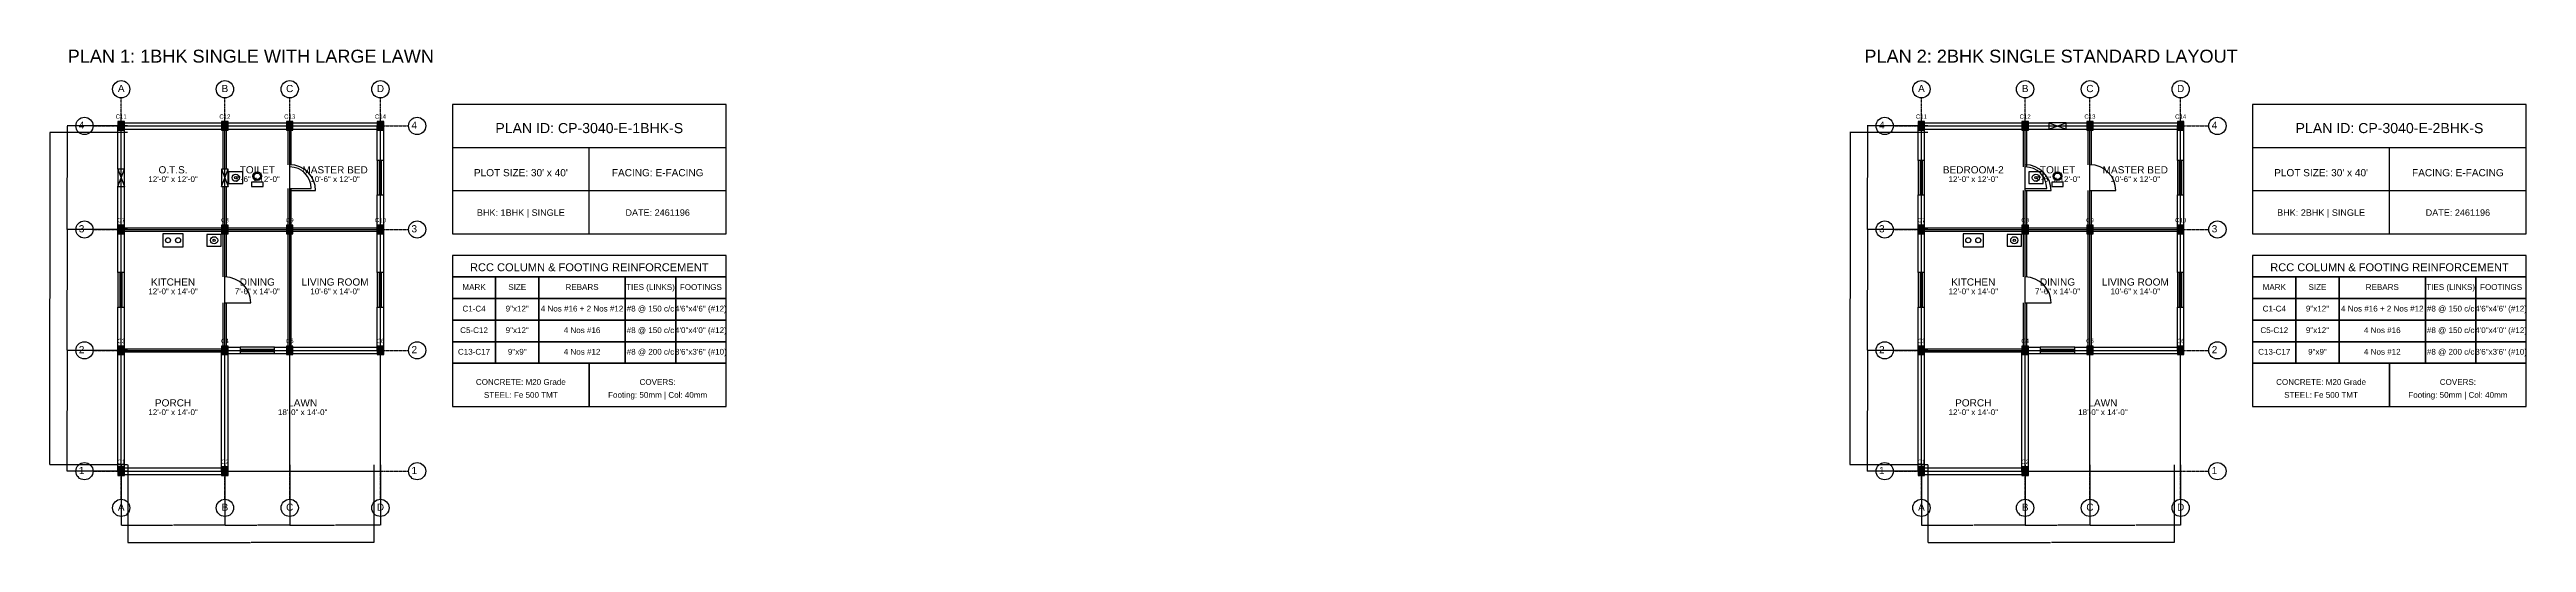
# Model space of a CAD drawing. Header units: inches. Extents: x -134 to 23580, y -99 to 23207.
# Drawn here: x -100 to 3340, y -99 to 586 of the extents above; entities that cross this region are included whole.
import ezdxf
from ezdxf.enums import TextEntityAlignment as Align

# ---------------------------------------------------------------- set-up
doc = ezdxf.new("R2010")
doc.units = ezdxf.units.IN
doc.header["$MEASUREMENT"] = 0
doc.linetypes.add('CENTER', pattern=[2, 1.25, -0.25, 0.25, -0.25])
for name, color, linetype in [('A-COL-HATCH', 251, 'Continuous'), ('A-COLUMN', 1, 'Continuous'), ('A-DIM', 5, 'Continuous'), ('A-DOOR', 30, 'Continuous'), ('A-FIXTURE', 8, 'Continuous'), ('A-TEXT', 2, 'Continuous'), ('A-WALL-EXT', 7, 'Continuous'), ('A-WALL-INT', 9, 'Continuous'), ('A-WINDOW', 4, 'Continuous'), ('S-BEAM-FRAMING', 2, 'Continuous'), ('S-BUBBLE', 4, 'Continuous'), ('S-GRID-CENTER', 8, 'CENTER'), ('S-TABLE', 7, 'Continuous'), ('S-TEXT', 3, 'Continuous')]:
    doc.layers.add(name, color=color, linetype=linetype)
doc.styles.get("Standard").update_dxf_attribs({"font": 'arial.ttf'})
doc.dimstyles.get("Standard").update_dxf_attribs({"dimtxt": 0.18, "dimasz": 0.18, "dimexe": 0.18, "dimexo": 0.0625, "dimgap": 0.09, "dimtad": 0, "dimtih": 1, "dimtoh": 1, "dimdec": 4, "dimzin": 0, "dimdsep": 46, "dimtxsty": 'Standard', "dimcen": 0.09, "dimadec": 0, "dimazin": 0, "dimtfac": 1, "dimtdec": 4, "dimtofl": 0, "dimtmove": 0, "dimatfit": 3, "dimfxl": 1, "dimtolj": 1, "dimtzin": 0, "dimarcsym": 0})

# ---------------------------------------------------------------- blocks, each defined once
blk = doc.blocks.new('*D51')
at = {"layer": 'A-DIM', "color": 0, "lineweight": -2, "transparency": 16777216}
for p, q in [((0, 8.9), (0, -75.2)), ((144, 8.9), (144, -75.2)), ((0.2, -75), (71.4, -75)), ((143.8, -75), (72.6, -75))]:
    blk.add_line(p, q, dxfattribs=at)
at = {"layer": 'A-DIM', "color": 0, "transparency": 16777216}
for points in [[(0.2, -75), (0.2, -75), (0, -75)], [(143.8, -75), (143.8, -75), (144, -75)]]:
    blk.add_solid(points, dxfattribs=at)
at = {"layer": 'Defpoints', "color": 0, "transparency": 16777216}
for p in [(0, 9), (144, 9), (144, -75)]:
    blk.add_point(p, dxfattribs=at)
at = {"layer": 'A-DIM', "color": 0, "transparency": 16777216, "insert": (72, -75), "char_height": 0.18, "attachment_point": 5}
blk.add_mtext('\\A1;144.0000', dxfattribs=at)
blk = doc.blocks.new('*D52')
at = {"layer": 'A-DIM', "color": 0, "lineweight": -2, "transparency": 16777216}
for p, q in [((144, 8.9), (144, -75.2)), ((234, 8.9), (234, -75.2)), ((144.2, -75), (188.5, -75)), ((233.8, -75), (189.5, -75))]:
    blk.add_line(p, q, dxfattribs=at)
at = {"layer": 'A-DIM', "color": 0, "transparency": 16777216}
for points in [[(144.2, -75), (144.2, -75), (144, -75)], [(233.8, -75), (233.8, -75), (234, -75)]]:
    blk.add_solid(points, dxfattribs=at)
at = {"layer": 'Defpoints', "color": 0, "transparency": 16777216}
for p in [(144, 9), (234, 9), (234, -75)]:
    blk.add_point(p, dxfattribs=at)
at = {"layer": 'A-DIM', "color": 0, "transparency": 16777216, "insert": (189, -75), "char_height": 0.18, "attachment_point": 5}
blk.add_mtext('\\A1;90.0000', dxfattribs=at)
blk = doc.blocks.new('*D53')
at = {"layer": 'A-DIM', "color": 0, "lineweight": -2, "transparency": 16777216}
for p, q in [((234, 8.9), (234, -75.2)), ((360, 8.9), (360, -75.2)), ((234.2, -75), (296.4, -75)), ((359.8, -75), (297.6, -75))]:
    blk.add_line(p, q, dxfattribs=at)
at = {"layer": 'A-DIM', "color": 0, "transparency": 16777216}
for points in [[(234.2, -75), (234.2, -75), (234, -75)], [(359.8, -75), (359.8, -75), (360, -75)]]:
    blk.add_solid(points, dxfattribs=at)
at = {"layer": 'Defpoints', "color": 0, "transparency": 16777216}
for p in [(234, 9), (360, 9), (360, -75)]:
    blk.add_point(p, dxfattribs=at)
at = {"layer": 'A-DIM', "color": 0, "transparency": 16777216, "insert": (297, -75), "char_height": 0.18, "attachment_point": 5}
blk.add_mtext('\\A1;126.0000', dxfattribs=at)
blk = doc.blocks.new('*D54')
at = {"layer": 'A-DIM', "color": 0, "lineweight": -2, "transparency": 16777216}
for p, q in [((9, 8.9), (9, -99.2)), ((351, 8.9), (351, -99.2)), ((9.2, -99), (179.4, -99)), ((350.8, -99), (180.6, -99))]:
    blk.add_line(p, q, dxfattribs=at)
at = {"layer": 'A-DIM', "color": 0, "transparency": 16777216}
for points in [[(9.2, -99), (9.2, -99), (9, -99)], [(350.8, -99), (350.8, -99), (351, -99)]]:
    blk.add_solid(points, dxfattribs=at)
at = {"layer": 'Defpoints', "color": 0, "transparency": 16777216}
for p in [(9, 9), (351, 9), (351, -99)]:
    blk.add_point(p, dxfattribs=at)
at = {"layer": 'A-DIM', "color": 0, "transparency": 16777216, "insert": (180, -99), "char_height": 0.18, "attachment_point": 5}
blk.add_mtext('\\A1;342.0000', dxfattribs=at)
blk = doc.blocks.new('*D55')
at = {"layer": 'A-DIM', "color": 0, "lineweight": -2, "transparency": 16777216}
for p, q in [((8.9, 168), (-75.2, 168)), ((-75, 167.8), (-75, 84.2)), ((-75, 0.2), (-75, 83.8)), ((8.9, 0), (-75.2, 0))]:
    blk.add_line(p, q, dxfattribs=at)
at = {"layer": 'A-DIM', "color": 0, "transparency": 16777216}
for points in [[(-75, 167.8), (-75, 167.8), (-75, 168)], [(-75, 0.2), (-75, 0.2), (-75, 0)]]:
    blk.add_solid(points, dxfattribs=at)
at = {"layer": 'Defpoints', "color": 0, "transparency": 16777216}
for p in [(-75, 168), (9, 168), (9, 0)]:
    blk.add_point(p, dxfattribs=at)
at = {"layer": 'A-DIM', "color": 0, "transparency": 16777216, "insert": (-75, 84), "char_height": 0.18, "attachment_point": 5}
blk.add_mtext('\\A1;168.0000', dxfattribs=at)
blk = doc.blocks.new('*D56')
at = {"layer": 'A-DIM', "color": 0, "lineweight": -2, "transparency": 16777216}
for p, q in [((8.9, 336), (-75.2, 336)), ((-75, 335.8), (-75, 252.2)), ((-75, 168.2), (-75, 251.8)), ((8.9, 168), (-75.2, 168))]:
    blk.add_line(p, q, dxfattribs=at)
at = {"layer": 'A-DIM', "color": 0, "transparency": 16777216}
for points in [[(-75, 335.8), (-75, 335.8), (-75, 336)], [(-75, 168.2), (-75, 168.2), (-75, 168)]]:
    blk.add_solid(points, dxfattribs=at)
at = {"layer": 'Defpoints', "color": 0, "transparency": 16777216}
for p in [(-75, 336), (9, 336), (9, 168)]:
    blk.add_point(p, dxfattribs=at)
at = {"layer": 'A-DIM', "color": 0, "transparency": 16777216, "insert": (-75, 252), "char_height": 0.18, "attachment_point": 5}
blk.add_mtext('\\A1;168.0000', dxfattribs=at)
blk = doc.blocks.new('*D57')
at = {"layer": 'A-DIM', "color": 0, "lineweight": -2, "transparency": 16777216}
for p, q in [((8.9, 480), (-75.2, 480)), ((-75, 479.8), (-75, 408.2)), ((-75, 336.2), (-75, 407.8)), ((8.9, 336), (-75.2, 336))]:
    blk.add_line(p, q, dxfattribs=at)
at = {"layer": 'A-DIM', "color": 0, "transparency": 16777216}
for points in [[(-75, 479.8), (-75, 479.8), (-75, 480)], [(-75, 336.2), (-75, 336.2), (-75, 336)]]:
    blk.add_solid(points, dxfattribs=at)
at = {"layer": 'Defpoints', "color": 0, "transparency": 16777216}
for p in [(-75, 480), (9, 480), (9, 336)]:
    blk.add_point(p, dxfattribs=at)
at = {"layer": 'A-DIM', "color": 0, "transparency": 16777216, "insert": (-75, 408), "char_height": 0.18, "attachment_point": 5}
blk.add_mtext('\\A1;144.0000', dxfattribs=at)
blk = doc.blocks.new('*D58')
at = {"layer": 'A-DIM', "color": 0, "lineweight": -2, "transparency": 16777216}
for p, q in [((8.9, 471), (-99.2, 471)), ((-99, 470.8), (-99, 240.2)), ((-99, 9.2), (-99, 239.8)), ((8.9, 9), (-99.2, 9))]:
    blk.add_line(p, q, dxfattribs=at)
at = {"layer": 'A-DIM', "color": 0, "transparency": 16777216}
for points in [[(-99, 470.8), (-99, 470.8), (-99, 471)], [(-99, 9.2), (-99, 9.2), (-99, 9)]]:
    blk.add_solid(points, dxfattribs=at)
at = {"layer": 'Defpoints', "color": 0, "transparency": 16777216}
for p in [(-99, 471), (9, 471), (9, 9)]:
    blk.add_point(p, dxfattribs=at)
at = {"layer": 'A-DIM', "color": 0, "transparency": 16777216, "insert": (-99, 240), "char_height": 0.18, "attachment_point": 5}
blk.add_mtext('\\A1;462.0000', dxfattribs=at)
blk = doc.blocks.new('*D59')
at = {"layer": 'A-DIM', "color": 0, "lineweight": -2, "transparency": 16777216}
for p, q in [((2500, 8.9), (2500, -75.2)), ((2644, 8.9), (2644, -75.2)), ((2500.2, -75), (2571.4, -75)), ((2643.8, -75), (2572.6, -75))]:
    blk.add_line(p, q, dxfattribs=at)
at = {"layer": 'A-DIM', "color": 0, "transparency": 16777216}
for points in [[(2500.2, -75), (2500.2, -75), (2500, -75)], [(2643.8, -75), (2643.8, -75), (2644, -75)]]:
    blk.add_solid(points, dxfattribs=at)
at = {"layer": 'Defpoints', "color": 0, "transparency": 16777216}
for p in [(2500, 9), (2644, 9), (2644, -75)]:
    blk.add_point(p, dxfattribs=at)
at = {"layer": 'A-DIM', "color": 0, "transparency": 16777216, "insert": (2572, -75), "char_height": 0.18, "attachment_point": 5}
blk.add_mtext('\\A1;144.0000', dxfattribs=at)
blk = doc.blocks.new('*D60')
at = {"layer": 'A-DIM', "color": 0, "lineweight": -2, "transparency": 16777216}
for p, q in [((2644, 8.9), (2644, -75.2)), ((2734, 8.9), (2734, -75.2)), ((2644.2, -75), (2688.5, -75)), ((2733.8, -75), (2689.5, -75))]:
    blk.add_line(p, q, dxfattribs=at)
at = {"layer": 'A-DIM', "color": 0, "transparency": 16777216}
for points in [[(2644.2, -75), (2644.2, -75), (2644, -75)], [(2733.8, -75), (2733.8, -75), (2734, -75)]]:
    blk.add_solid(points, dxfattribs=at)
at = {"layer": 'Defpoints', "color": 0, "transparency": 16777216}
for p in [(2644, 9), (2734, 9), (2734, -75)]:
    blk.add_point(p, dxfattribs=at)
at = {"layer": 'A-DIM', "color": 0, "transparency": 16777216, "insert": (2689, -75), "char_height": 0.18, "attachment_point": 5}
blk.add_mtext('\\A1;90.0000', dxfattribs=at)
blk = doc.blocks.new('*D61')
at = {"layer": 'A-DIM', "color": 0, "lineweight": -2, "transparency": 16777216}
for p, q in [((2734, 8.9), (2734, -75.2)), ((2860, 8.9), (2860, -75.2)), ((2734.2, -75), (2796.4, -75)), ((2859.8, -75), (2797.6, -75))]:
    blk.add_line(p, q, dxfattribs=at)
at = {"layer": 'A-DIM', "color": 0, "transparency": 16777216}
for points in [[(2734.2, -75), (2734.2, -75), (2734, -75)], [(2859.8, -75), (2859.8, -75), (2860, -75)]]:
    blk.add_solid(points, dxfattribs=at)
at = {"layer": 'Defpoints', "color": 0, "transparency": 16777216}
for p in [(2734, 9), (2860, 9), (2860, -75)]:
    blk.add_point(p, dxfattribs=at)
at = {"layer": 'A-DIM', "color": 0, "transparency": 16777216, "insert": (2797, -75), "char_height": 0.18, "attachment_point": 5}
blk.add_mtext('\\A1;126.0000', dxfattribs=at)
blk = doc.blocks.new('*D62')
at = {"layer": 'A-DIM', "color": 0, "lineweight": -2, "transparency": 16777216}
for p, q in [((2509, 8.9), (2509, -99.2)), ((2851, 8.9), (2851, -99.2)), ((2509.2, -99), (2679.4, -99)), ((2850.8, -99), (2680.6, -99))]:
    blk.add_line(p, q, dxfattribs=at)
at = {"layer": 'A-DIM', "color": 0, "transparency": 16777216}
for points in [[(2509.2, -99), (2509.2, -99), (2509, -99)], [(2850.8, -99), (2850.8, -99), (2851, -99)]]:
    blk.add_solid(points, dxfattribs=at)
at = {"layer": 'Defpoints', "color": 0, "transparency": 16777216}
for p in [(2509, 9), (2851, 9), (2851, -99)]:
    blk.add_point(p, dxfattribs=at)
at = {"layer": 'A-DIM', "color": 0, "transparency": 16777216, "insert": (2680, -99), "char_height": 0.18, "attachment_point": 5}
blk.add_mtext('\\A1;342.0000', dxfattribs=at)
blk = doc.blocks.new('*D63')
at = {"layer": 'A-DIM', "color": 0, "lineweight": -2, "transparency": 16777216}
for p, q in [((2508.9, 168), (2424.8, 168)), ((2425, 167.8), (2425, 84.2)), ((2425, 0.2), (2425, 83.8)), ((2508.9, 0), (2424.8, 0))]:
    blk.add_line(p, q, dxfattribs=at)
at = {"layer": 'A-DIM', "color": 0, "transparency": 16777216}
for points in [[(2425, 167.8), (2425, 167.8), (2425, 168)], [(2425, 0.2), (2425, 0.2), (2425, 0)]]:
    blk.add_solid(points, dxfattribs=at)
at = {"layer": 'Defpoints', "color": 0, "transparency": 16777216}
for p in [(2425, 168), (2509, 168), (2509, 0)]:
    blk.add_point(p, dxfattribs=at)
at = {"layer": 'A-DIM', "color": 0, "transparency": 16777216, "insert": (2425, 84), "char_height": 0.18, "attachment_point": 5}
blk.add_mtext('\\A1;168.0000', dxfattribs=at)
blk = doc.blocks.new('*D64')
at = {"layer": 'A-DIM', "color": 0, "lineweight": -2, "transparency": 16777216}
for p, q in [((2508.9, 336), (2424.8, 336)), ((2425, 335.8), (2425, 252.2)), ((2425, 168.2), (2425, 251.8)), ((2508.9, 168), (2424.8, 168))]:
    blk.add_line(p, q, dxfattribs=at)
at = {"layer": 'A-DIM', "color": 0, "transparency": 16777216}
for points in [[(2425, 335.8), (2425, 335.8), (2425, 336)], [(2425, 168.2), (2425, 168.2), (2425, 168)]]:
    blk.add_solid(points, dxfattribs=at)
at = {"layer": 'Defpoints', "color": 0, "transparency": 16777216}
for p in [(2425, 336), (2509, 336), (2509, 168)]:
    blk.add_point(p, dxfattribs=at)
at = {"layer": 'A-DIM', "color": 0, "transparency": 16777216, "insert": (2425, 252), "char_height": 0.18, "attachment_point": 5}
blk.add_mtext('\\A1;168.0000', dxfattribs=at)
blk = doc.blocks.new('*D65')
at = {"layer": 'A-DIM', "color": 0, "lineweight": -2, "transparency": 16777216}
for p, q in [((2508.9, 480), (2424.8, 480)), ((2425, 479.8), (2425, 408.2)), ((2425, 336.2), (2425, 407.8)), ((2508.9, 336), (2424.8, 336))]:
    blk.add_line(p, q, dxfattribs=at)
at = {"layer": 'A-DIM', "color": 0, "transparency": 16777216}
for points in [[(2425, 479.8), (2425, 479.8), (2425, 480)], [(2425, 336.2), (2425, 336.2), (2425, 336)]]:
    blk.add_solid(points, dxfattribs=at)
at = {"layer": 'Defpoints', "color": 0, "transparency": 16777216}
for p in [(2425, 480), (2509, 480), (2509, 336)]:
    blk.add_point(p, dxfattribs=at)
at = {"layer": 'A-DIM', "color": 0, "transparency": 16777216, "insert": (2425, 408), "char_height": 0.18, "attachment_point": 5}
blk.add_mtext('\\A1;144.0000', dxfattribs=at)
blk = doc.blocks.new('*D66')
at = {"layer": 'A-DIM', "color": 0, "lineweight": -2, "transparency": 16777216}
for p, q in [((2508.9, 471), (2400.8, 471)), ((2401, 470.8), (2401, 240.2)), ((2401, 9.2), (2401, 239.8)), ((2508.9, 9), (2400.8, 9))]:
    blk.add_line(p, q, dxfattribs=at)
at = {"layer": 'A-DIM', "color": 0, "transparency": 16777216}
for points in [[(2401, 470.8), (2401, 470.8), (2401, 471)], [(2401, 9.2), (2401, 9.2), (2401, 9)]]:
    blk.add_solid(points, dxfattribs=at)
at = {"layer": 'Defpoints', "color": 0, "transparency": 16777216}
for p in [(2401, 471), (2509, 471), (2509, 9)]:
    blk.add_point(p, dxfattribs=at)
at = {"layer": 'A-DIM', "color": 0, "transparency": 16777216, "insert": (2401, 240), "char_height": 0.18, "attachment_point": 5}
blk.add_mtext('\\A1;462.0000', dxfattribs=at)

msp = doc.modelspace()

# ---------------------------------------------------------------- linework, layer by layer
at = {"layer": 'A-COL-HATCH'}
for points in [[(-4.5, 474), (4.5, 474), (-4.5, 486), (4.5, 486)], [(139.5, 474), (148.5, 474), (139.5, 486), (148.5, 486)], [(229.5, 474), (238.5, 474), (229.5, 486), (238.5, 486)], [(355.5, 474), (364.5, 474), (355.5, 486), (364.5, 486)], [(2495.5, 474), (2504.5, 474), (2495.5, 486), (2504.5, 486)], [(2639.5, 474), (2648.5, 474), (2639.5, 486), (2648.5, 486)], [(2729.5, 474), (2738.5, 474), (2729.5, 486), (2738.5, 486)], [(2855.5, 474), (2864.5, 474), (2855.5, 486), (2864.5, 486)], [(-4.5, 330), (4.5, 330), (-4.5, 342), (4.5, 342)], [(139.5, 330), (148.5, 330), (139.5, 342), (148.5, 342)], [(229.5, 330), (238.5, 330), (229.5, 342), (238.5, 342)], [(355.5, 330), (364.5, 330), (355.5, 342), (364.5, 342)], [(2495.5, 330), (2504.5, 330), (2495.5, 342), (2504.5, 342)], [(2639.5, 330), (2648.5, 330), (2639.5, 342), (2648.5, 342)], [(2729.5, 330), (2738.5, 330), (2729.5, 342), (2738.5, 342)], [(2855.5, 330), (2864.5, 330), (2855.5, 342), (2864.5, 342)], [(-4.5, 162), (4.5, 162), (-4.5, 174), (4.5, 174)], [(139.5, 162), (148.5, 162), (139.5, 174), (148.5, 174)], [(229.5, 162), (238.5, 162), (229.5, 174), (238.5, 174)], [(355.5, 162), (364.5, 162), (355.5, 174), (364.5, 174)], [(2495.5, 162), (2504.5, 162), (2495.5, 174), (2504.5, 174)], [(2639.5, 162), (2648.5, 162), (2639.5, 174), (2648.5, 174)], [(2729.5, 162), (2738.5, 162), (2729.5, 174), (2738.5, 174)], [(2855.5, 162), (2864.5, 162), (2855.5, 174), (2864.5, 174)], [(-4.5, -6), (4.5, -6), (-4.5, 6), (4.5, 6)], [(139.5, -6), (148.5, -6), (139.5, 6), (148.5, 6)], [(2495.5, -6), (2504.5, -6), (2495.5, 6), (2504.5, 6)], [(2639.5, -6), (2648.5, -6), (2639.5, 6), (2648.5, 6)]]:
    msp.add_solid(points, dxfattribs=at)
at = {"layer": 'A-COLUMN'}
for points in [[(-4.5, 474), (4.5, 474), (4.5, 486), (-4.5, 486)], [(139.5, 474), (148.5, 474), (148.5, 486), (139.5, 486)], [(229.5, 474), (238.5, 474), (238.5, 486), (229.5, 486)], [(355.5, 474), (364.5, 474), (364.5, 486), (355.5, 486)], [(2495.5, 474), (2504.5, 474), (2504.5, 486), (2495.5, 486)], [(2639.5, 474), (2648.5, 474), (2648.5, 486), (2639.5, 486)], [(2729.5, 474), (2738.5, 474), (2738.5, 486), (2729.5, 486)], [(2855.5, 474), (2864.5, 474), (2864.5, 486), (2855.5, 486)], [(-4.5, 330), (4.5, 330), (4.5, 342), (-4.5, 342)], [(139.5, 330), (148.5, 330), (148.5, 342), (139.5, 342)], [(229.5, 330), (238.5, 330), (238.5, 342), (229.5, 342)], [(355.5, 330), (364.5, 330), (364.5, 342), (355.5, 342)], [(2495.5, 330), (2504.5, 330), (2504.5, 342), (2495.5, 342)], [(2639.5, 330), (2648.5, 330), (2648.5, 342), (2639.5, 342)], [(2729.5, 330), (2738.5, 330), (2738.5, 342), (2729.5, 342)], [(2855.5, 330), (2864.5, 330), (2864.5, 342), (2855.5, 342)], [(-4.5, 162), (4.5, 162), (4.5, 174), (-4.5, 174)], [(139.5, 162), (148.5, 162), (148.5, 174), (139.5, 174)], [(229.5, 162), (238.5, 162), (238.5, 174), (229.5, 174)], [(355.5, 162), (364.5, 162), (364.5, 174), (355.5, 174)], [(2495.5, 162), (2504.5, 162), (2504.5, 174), (2495.5, 174)], [(2639.5, 162), (2648.5, 162), (2648.5, 174), (2639.5, 174)], [(2729.5, 162), (2738.5, 162), (2738.5, 174), (2729.5, 174)], [(2855.5, 162), (2864.5, 162), (2864.5, 174), (2855.5, 174)], [(-4.5, -6), (4.5, -6), (4.5, 6), (-4.5, 6)], [(139.5, -6), (148.5, -6), (148.5, 6), (139.5, 6)], [(2495.5, -6), (2504.5, -6), (2504.5, 6), (2495.5, 6)], [(2639.5, -6), (2648.5, -6), (2648.5, 6), (2639.5, 6)]]:
    msp.add_lwpolyline(points, close=True, dxfattribs=at)
at = {"layer": 'A-DOOR'}
for p, q in [((234, 393), (264, 393)), ((234, 390), (270, 390)), ((2644, 393), (2674, 393)), ((2644, 390), (2680, 390)), ((2734, 390), (2770, 390)), ((144, 234), (180, 234)), ((2644, 234), (2680, 234))]:
    msp.add_line(p, q, dxfattribs=at)
for centre, radius in [((234, 390), 36), ((234, 393), 30), ((2644, 390), 36), ((2644, 393), 30), ((2734, 390), 36), ((144, 234), 36), ((2644, 234), 36)]:
    msp.add_arc(centre, radius, 0, 90, dxfattribs=at)
at = {"layer": 'A-FIXTURE'}
for points in [[(149, 400), (169, 400), (169, 416), (149, 416)], [(2649, 400), (2669, 400), (2669, 416), (2649, 416)], [(181, 396), (197, 396), (197, 402), (181, 402)], [(2681, 396), (2697, 396), (2697, 402), (2681, 402)], [(58, 312), (86, 312), (86, 330), (58, 330)], [(119, 313), (139, 313), (139, 329), (119, 329)], [(2558, 312), (2586, 312), (2586, 330), (2558, 330)], [(2619, 313), (2639, 313), (2639, 329), (2619, 329)]]:
    msp.add_lwpolyline(points, close=True, dxfattribs=at)
for centre, radius in [((159, 408), 5), ((189, 410), 6), ((189, 410), 4.5), ((2659, 408), 5), ((2689, 410), 6), ((2689, 410), 4.5), ((159, 408), 1.5), ((2659, 408), 1.5), ((65, 321), 3.5), ((79, 321), 3.5), ((129, 321), 5), ((129, 321), 1.5), ((2565, 321), 3.5), ((2579, 321), 3.5), ((2629, 321), 5), ((2629, 321), 1.5)]:
    msp.add_circle(centre, radius, dxfattribs=at)
at = {"layer": 'A-WALL-EXT'}
for p, q in [((0, 484.5), (144, 484.5)), ((144, 484.5), (234, 484.5)), ((234, 484.5), (360, 484.5)), ((2500, 484.5), (2644, 484.5)), ((2644, 484.5), (2677, 484.5)), ((2701, 484.5), (2734, 484.5)), ((2734, 484.5), (2860, 484.5)), ((-4.5, 420), (-4.5, 480)), ((0, 475.5), (144, 475.5)), ((4.5, 420), (4.5, 480)), ((144, 475.5), (234, 475.5)), ((234, 475.5), (360, 475.5)), ((355.5, 432), (355.5, 480)), ((364.5, 432), (364.5, 480)), ((460, 450), (840, 450)), ((650, 330), (650, 450)), ((2495.5, 432), (2495.5, 480)), ((2500, 475.5), (2644, 475.5)), ((2504.5, 432), (2504.5, 480)), ((2644, 475.5), (2677, 475.5)), ((2701, 475.5), (2734, 475.5)), ((2734, 475.5), (2860, 475.5)), ((2855.5, 432), (2855.5, 480)), ((2864.5, 432), (2864.5, 480)), ((2960, 450), (3340, 450)), ((3150, 330), (3150, 450)), ((-4.5, 336), (-4.5, 396)), ((4.5, 336), (4.5, 396)), ((355.5, 336), (355.5, 384)), ((364.5, 336), (364.5, 384)), ((460, 390), (840, 390)), ((2495.5, 336), (2495.5, 384)), ((2504.5, 336), (2504.5, 384)), ((2855.5, 336), (2855.5, 384)), ((2864.5, 336), (2864.5, 384)), ((2960, 390), (3340, 390)), ((-4.5, 276), (-4.5, 336)), ((4.5, 276), (4.5, 336)), ((355.5, 276), (355.5, 336)), ((364.5, 276), (364.5, 336)), ((2495.5, 276), (2495.5, 336)), ((2504.5, 276), (2504.5, 336)), ((2855.5, 276), (2855.5, 336)), ((2864.5, 276), (2864.5, 336)), ((-4.5, 168), (-4.5, 228)), ((4.5, 168), (4.5, 228)), ((355.5, 168), (355.5, 228)), ((364.5, 168), (364.5, 228)), ((2495.5, 168), (2495.5, 228)), ((2504.5, 168), (2504.5, 228)), ((2855.5, 168), (2855.5, 228)), ((2864.5, 168), (2864.5, 228)), ((144, 172.5), (165, 172.5)), ((213, 172.5), (234, 172.5)), ((234, 172.5), (360, 172.5)), ((2644, 172.5), (2665, 172.5)), ((2713, 172.5), (2734, 172.5)), ((2734, 172.5), (2860, 172.5)), ((-4.5, 0), (-4.5, 168)), ((4.5, 0), (4.5, 168)), ((139.5, 0), (139.5, 168)), ((144, 163.5), (165, 163.5)), ((148.5, 0), (148.5, 168)), ((213, 163.5), (234, 163.5)), ((234, 163.5), (360, 163.5)), ((2495.5, 0), (2495.5, 168)), ((2504.5, 0), (2504.5, 168)), ((2639.5, 0), (2639.5, 168)), ((2644, 163.5), (2665, 163.5)), ((2648.5, 0), (2648.5, 168)), ((2713, 163.5), (2734, 163.5)), ((2734, 163.5), (2860, 163.5)), ((0, 4.5), (144, 4.5)), ((2500, 4.5), (2644, 4.5)), ((0, -4.5), (144, -4.5)), ((2500, -4.5), (2644, -4.5))]:
    msp.add_line(p, q, dxfattribs=at)
for points in [[(460, 330), (840, 330), (840, 510), (460, 510)], [(2960, 330), (3340, 330), (3340, 510), (2960, 510)]]:
    msp.add_lwpolyline(points, close=True, dxfattribs=at)
at = {"layer": 'A-WALL-INT'}
for p, q in [((141.75, 420), (141.75, 480)), ((146.25, 420), (146.25, 480)), ((231.75, 426), (231.75, 480)), ((236.25, 426), (236.25, 480)), ((2641.75, 423), (2641.75, 480)), ((2646.25, 423), (2646.25, 480)), ((2731.75, 426), (2731.75, 480)), ((2736.25, 426), (2736.25, 480)), ((141.75, 336), (141.75, 396)), ((146.25, 336), (146.25, 396)), ((231.75, 336), (231.75, 393)), ((236.25, 336), (236.25, 393)), ((2641.75, 336), (2641.75, 390)), ((2646.25, 336), (2646.25, 390)), ((2731.75, 336), (2731.75, 390)), ((2736.25, 336), (2736.25, 390)), ((0, 338.25), (144, 338.25)), ((0, 333.75), (144, 333.75)), ((141.75, 270), (141.75, 336)), ((144, 338.25), (234, 338.25)), ((144, 333.75), (234, 333.75)), ((146.25, 270), (146.25, 336)), ((231.75, 168), (231.75, 336)), ((234, 338.25), (360, 338.25)), ((234, 333.75), (360, 333.75)), ((236.25, 168), (236.25, 336)), ((2500, 338.25), (2644, 338.25)), ((2500, 333.75), (2644, 333.75)), ((2641.75, 270), (2641.75, 336)), ((2644, 338.25), (2734, 338.25)), ((2644, 333.75), (2734, 333.75)), ((2646.25, 270), (2646.25, 336)), ((2731.75, 168), (2731.75, 336)), ((2734, 338.25), (2860, 338.25)), ((2734, 333.75), (2860, 333.75)), ((2736.25, 168), (2736.25, 336)), ((141.75, 168), (141.75, 234)), ((146.25, 168), (146.25, 234)), ((2641.75, 168), (2641.75, 234)), ((2646.25, 168), (2646.25, 234)), ((0, 170.25), (144, 170.25)), ((0, 165.75), (144, 165.75)), ((2500, 170.25), (2644, 170.25)), ((2500, 165.75), (2644, 165.75))]:
    msp.add_line(p, q, dxfattribs=at)
at = {"layer": 'A-WINDOW'}
for p, q in [((2677, 475.5), (2701, 484.5)), ((2677, 484.5), (2701, 475.5)), ((-4.5, 396), (4.5, 420)), ((-4.5, 420), (4.5, 396)), ((139.5, 396), (148.5, 420)), ((139.5, 420), (148.5, 396)), ((358.5, 384), (358.5, 432)), ((361.5, 384), (361.5, 432)), ((2498.5, 384), (2498.5, 432)), ((2501.5, 384), (2501.5, 432)), ((2858.5, 384), (2858.5, 432)), ((2861.5, 384), (2861.5, 432)), ((-1.5, 228), (-1.5, 276)), ((1.5, 228), (1.5, 276)), ((358.5, 228), (358.5, 276)), ((361.5, 228), (361.5, 276)), ((2498.5, 228), (2498.5, 276)), ((2501.5, 228), (2501.5, 276)), ((2858.5, 228), (2858.5, 276)), ((2861.5, 228), (2861.5, 276)), ((165, 169.5), (213, 169.5)), ((165, 166.5), (213, 166.5)), ((2665, 169.5), (2713, 169.5)), ((2665, 166.5), (2713, 166.5))]:
    msp.add_line(p, q, dxfattribs=at)
for points in [[(2677, 475.5), (2701, 475.5), (2701, 484.5), (2677, 484.5)], [(-4.5, 396), (4.5, 396), (4.5, 420), (-4.5, 420)], [(139.5, 396), (148.5, 396), (148.5, 420), (139.5, 420)], [(355.5, 384), (364.5, 384), (364.5, 432), (355.5, 432)], [(2495.5, 384), (2504.5, 384), (2504.5, 432), (2495.5, 432)], [(2855.5, 384), (2864.5, 384), (2864.5, 432), (2855.5, 432)], [(-4.5, 228), (4.5, 228), (4.5, 276), (-4.5, 276)], [(355.5, 228), (364.5, 228), (364.5, 276), (355.5, 276)], [(2495.5, 228), (2504.5, 228), (2504.5, 276), (2495.5, 276)], [(2855.5, 228), (2864.5, 228), (2864.5, 276), (2855.5, 276)], [(165, 163.5), (213, 163.5), (213, 172.5), (165, 172.5)], [(2665, 163.5), (2713, 163.5), (2713, 172.5), (2665, 172.5)]]:
    msp.add_lwpolyline(points, close=True, dxfattribs=at)
at = {"layer": 'S-BEAM-FRAMING'}
for p, q in [((0, 0), (0, 480)), ((0, 480), (360, 480)), ((144, 0), (144, 480)), ((234, 0), (234, 480)), ((360, 0), (360, 480)), ((2500, 0), (2500, 480)), ((2500, 480), (2860, 480)), ((2644, 0), (2644, 480)), ((2734, 0), (2734, 480)), ((2860, 0), (2860, 480)), ((0, 336), (360, 336)), ((2500, 336), (2860, 336)), ((0, 168), (360, 168)), ((2500, 168), (2860, 168)), ((0, 0), (360, 0)), ((2500, 0), (2860, 0))]:
    msp.add_line(p, q, dxfattribs=at)
at = {"layer": 'S-BUBBLE'}
for centre in [(0, 531), (144, 531), (234, 531), (360, 531), (2500, 531), (2644, 531), (2734, 531), (2860, 531), (-51, 480), (411, 480), (2449, 480), (2911, 480), (-51, 336), (411, 336), (2449, 336), (2911, 336), (-51, 168), (411, 168), (2449, 168), (2911, 168), (-51, 0), (411, 0), (2449, 0), (2911, 0), (0, -51), (144, -51), (234, -51), (360, -51), (2500, -51), (2644, -51), (2734, -51), (2860, -51)]:
    msp.add_circle(centre, 12, dxfattribs=at)
at = {"layer": 'S-GRID-CENTER'}
for p, q in [((0, -39), (0, 519)), ((144, -39), (144, 519)), ((234, -39), (234, 519)), ((360, -39), (360, 519)), ((2500, -39), (2500, 519)), ((2644, -39), (2644, 519)), ((2734, -39), (2734, 519)), ((2860, -39), (2860, 519)), ((-39, 480), (399, 480)), ((2461, 480), (2899, 480)), ((-39, 336), (399, 336)), ((2461, 336), (2899, 336)), ((-39, 168), (399, 168)), ((2461, 168), (2899, 168)), ((-39, 0), (399, 0)), ((2461, 0), (2899, 0))]:
    msp.add_line(p, q, dxfattribs=at)
at = {"layer": 'S-TABLE'}
for points in [[(460, 270), (840, 270), (840, 300), (460, 300)], [(2960, 270), (3340, 270), (3340, 300), (2960, 300)], [(460, 240), (520, 240), (520, 270), (460, 270)], [(520, 240), (580, 240), (580, 270), (520, 270)], [(580, 240), (700, 240), (700, 270), (580, 270)], [(700, 240), (770, 240), (770, 270), (700, 270)], [(770, 240), (840, 240), (840, 270), (770, 270)], [(2960, 240), (3020, 240), (3020, 270), (2960, 270)], [(3020, 240), (3080, 240), (3080, 270), (3020, 270)], [(3080, 240), (3200, 240), (3200, 270), (3080, 270)], [(3200, 240), (3270, 240), (3270, 270), (3200, 270)], [(3270, 240), (3340, 240), (3340, 270), (3270, 270)], [(460, 210), (520, 210), (520, 240), (460, 240)], [(460, 180), (520, 180), (520, 210), (460, 210)], [(520, 210), (580, 210), (580, 240), (520, 240)], [(520, 180), (580, 180), (580, 210), (520, 210)], [(580, 210), (700, 210), (700, 240), (580, 240)], [(580, 180), (700, 180), (700, 210), (580, 210)], [(700, 210), (770, 210), (770, 240), (700, 240)], [(700, 180), (770, 180), (770, 210), (700, 210)], [(770, 210), (840, 210), (840, 240), (770, 240)], [(770, 180), (840, 180), (840, 210), (770, 210)], [(2960, 210), (3020, 210), (3020, 240), (2960, 240)], [(2960, 180), (3020, 180), (3020, 210), (2960, 210)], [(3020, 210), (3080, 210), (3080, 240), (3020, 240)], [(3020, 180), (3080, 180), (3080, 210), (3020, 210)], [(3080, 210), (3200, 210), (3200, 240), (3080, 240)], [(3080, 180), (3200, 180), (3200, 210), (3080, 210)], [(3200, 210), (3270, 210), (3270, 240), (3200, 240)], [(3200, 180), (3270, 180), (3270, 210), (3200, 210)], [(3270, 210), (3340, 210), (3340, 240), (3270, 240)], [(3270, 180), (3340, 180), (3340, 210), (3270, 210)], [(460, 150), (520, 150), (520, 180), (460, 180)], [(520, 150), (580, 150), (580, 180), (520, 180)], [(580, 150), (700, 150), (700, 180), (580, 180)], [(700, 150), (770, 150), (770, 180), (700, 180)], [(770, 150), (840, 150), (840, 180), (770, 180)], [(2960, 150), (3020, 150), (3020, 180), (2960, 180)], [(3020, 150), (3080, 150), (3080, 180), (3020, 180)], [(3080, 150), (3200, 150), (3200, 180), (3080, 180)], [(3200, 150), (3270, 150), (3270, 180), (3200, 180)], [(3270, 150), (3340, 150), (3340, 180), (3270, 180)], [(460, 90), (650, 90), (650, 150), (460, 150)], [(650, 90), (840, 90), (840, 150), (650, 150)], [(2960, 90), (3150, 90), (3150, 150), (2960, 150)], [(3150, 90), (3340, 90), (3340, 150), (3150, 150)]]:
    msp.add_lwpolyline(points, close=True, dxfattribs=at)

# ---------------------------------------------------------------- texts
at = {"layer": 'A-TEXT'}
for s, height, p in [('PLAN 1: 1BHK SINGLE WITH LARGE LAWN', 18, (180, 568)), ('PLAN 2: 2BHK SINGLE STANDARD LAYOUT', 18, (2680, 568)), ('C11', 6, (0, 490)), ('C12', 6, (144, 490)), ('C13', 6, (234, 490)), ('C14', 6, (360, 490)), ('PLAN ID: CP-3040-E-1BHK-S', 14, (650, 470)), ('C11', 6, (2500, 490)), ('C12', 6, (2644, 490)), ('C13', 6, (2734, 490)), ('C14', 6, (2860, 490)), ('PLAN ID: CP-3040-E-2BHK-S', 14, (3150, 470)), ('O.T.S.', 10, (72, 414)), ('TOILET', 10, (189, 414)), ('MASTER BED', 10, (297, 414)), ("PLOT SIZE: 30' x 40'", 10, (555, 410)), ('FACING: E-FACING', 10, (745, 410)), ('BEDROOM-2', 10, (2572, 414)), ('TOILET', 10, (2689, 414)), ('MASTER BED', 10, (2797, 414)), ("PLOT SIZE: 30' x 40'", 10, (3055, 410)), ('FACING: E-FACING', 10, (3245, 410)), ('12\'-0" x 12\'-0"', 8, (72, 402)), ('7\'-6" x 12\'-0"', 8, (189, 402)), ('10\'-6" x 12\'-0"', 8, (297, 402)), ('12\'-0" x 12\'-0"', 8, (2572, 402)), ('7\'-6" x 12\'-0"', 8, (2689, 402)), ('10\'-6" x 12\'-0"', 8, (2797, 402)), ('C7', 6, (0, 346)), ('C8', 6, (144, 346)), ('C9', 6, (234, 346)), ('C10', 6, (360, 346)), ('BHK: 1BHK | SINGLE', 9, (555, 355)), ('DATE: 2461196', 9, (745, 355)), ('C7', 6, (2500, 346)), ('C8', 6, (2644, 346)), ('C9', 6, (2734, 346)), ('C10', 6, (2860, 346)), ('BHK: 2BHK | SINGLE', 9, (3055, 355)), ('DATE: 2461196', 9, (3245, 355)), ('12\'-0" x 14\'-0"', 8, (72, 246)), ('KITCHEN', 10, (72, 258)), ('7\'-6" x 14\'-0"', 8, (189, 246)), ('DINING', 10, (189, 258)), ('LIVING ROOM', 10, (297, 258)), ('10\'-6" x 14\'-0"', 8, (297, 246)), ('12\'-0" x 14\'-0"', 8, (2572, 246)), ('KITCHEN', 10, (2572, 258)), ('7\'-6" x 14\'-0"', 8, (2689, 246)), ('DINING', 10, (2689, 258)), ('LIVING ROOM', 10, (2797, 258)), ('10\'-6" x 14\'-0"', 8, (2797, 246)), ('C3', 6, (0, 178)), ('C4', 6, (144, 178)), ('C5', 6, (234, 178)), ('C6', 6, (360, 178)), ('C3', 6, (2500, 178)), ('C4', 6, (2644, 178)), ('C5', 6, (2734, 178)), ('C6', 6, (2860, 178)), ('12\'-0" x 14\'-0"', 8, (72, 78)), ('PORCH', 10, (72, 90)), ('18\'-0" x 14\'-0"', 8, (252, 78)), ('LAWN', 10, (252, 90)), ('12\'-0" x 14\'-0"', 8, (2572, 78)), ('PORCH', 10, (2572, 90)), ('18\'-0" x 14\'-0"', 8, (2752, 78)), ('LAWN', 10, (2752, 90)), ('C1', 6, (0, 10)), ('C2', 6, (144, 10)), ('C1', 6, (2500, 10)), ('C2', 6, (2644, 10))]:
    msp.add_text(s, height=height, dxfattribs=at).set_placement(p, align=Align.CENTER)
at = {"layer": 'S-TEXT'}
for s, height, p in [('A', 10, (0, 527)), ('B', 10, (144, 527)), ('C', 10, (234, 527)), ('D', 10, (360, 527)), ('A', 10, (2500, 527)), ('B', 10, (2644, 527)), ('C', 10, (2734, 527)), ('D', 10, (2860, 527)), ('4', 10, (-55, 476)), ('4', 10, (407, 476)), ('4', 10, (2445, 476)), ('4', 10, (2907, 476)), ('3', 10, (-55, 332)), ('3', 10, (407, 332)), ('3', 10, (2445, 332)), ('3', 10, (2907, 332)), ('RCC COLUMN & FOOTING REINFORCEMENT', 11, (650, 278)), ('RCC COLUMN & FOOTING REINFORCEMENT', 11, (3150, 278)), ('MARK', 8, (490, 252)), ('SIZE', 8, (550, 252)), ('REBARS', 8, (640, 252)), ('TIES (LINKS)', 8, (735, 252)), ('FOOTINGS', 8, (805, 252)), ('MARK', 8, (2990, 252)), ('SIZE', 8, (3050, 252)), ('REBARS', 8, (3140, 252)), ('TIES (LINKS)', 8, (3235, 252)), ('FOOTINGS', 8, (3305, 252)), ('C1-C4', 8, (490, 222)), ('9"x12"', 8, (550, 222)), ('4 Nos #16 + 2 Nos #12', 8, (640, 222)), ('#8 @ 150 c/c', 8, (735, 222)), ('4\'6"x4\'6" (#12)', 8, (805, 222)), ('C1-C4', 8, (2990, 222)), ('9"x12"', 8, (3050, 222)), ('4 Nos #16 + 2 Nos #12', 8, (3140, 222)), ('#8 @ 150 c/c', 8, (3235, 222)), ('4\'6"x4\'6" (#12)', 8, (3305, 222)), ('2', 10, (-55, 164)), ('2', 10, (407, 164)), ('C5-C12', 8, (490, 192)), ('9"x12"', 8, (550, 192)), ('4 Nos #16', 8, (640, 192)), ('#8 @ 150 c/c', 8, (735, 192)), ('4\'0"x4\'0" (#12)', 8, (805, 192)), ('2', 10, (2445, 164)), ('2', 10, (2907, 164)), ('C5-C12', 8, (2990, 192)), ('9"x12"', 8, (3050, 192)), ('4 Nos #16', 8, (3140, 192)), ('#8 @ 150 c/c', 8, (3235, 192)), ('4\'0"x4\'0" (#12)', 8, (3305, 192)), ('C13-C17', 8, (490, 162)), ('9"x9"', 8, (550, 162)), ('4 Nos #12', 8, (640, 162)), ('#8 @ 200 c/c', 8, (735, 162)), ('3\'6"x3\'6" (#10)', 8, (805, 162)), ('C13-C17', 8, (2990, 162)), ('9"x9"', 8, (3050, 162)), ('4 Nos #12', 8, (3140, 162)), ('#8 @ 200 c/c', 8, (3235, 162)), ('3\'6"x3\'6" (#10)', 8, (3305, 162)), ('CONCRETE: M20 Grade', 8, (555, 120)), ('STEEL: Fe 500 TMT', 8, (555, 102)), ('Footing: 50mm | Col: 40mm', 8, (745, 102)), ('COVERS:', 8, (745, 120)), ('CONCRETE: M20 Grade', 8, (3055, 120)), ('STEEL: Fe 500 TMT', 8, (3055, 102)), ('Footing: 50mm | Col: 40mm', 8, (3245, 102)), ('COVERS:', 8, (3245, 120)), ('1', 10, (-55, -4)), ('1', 10, (407, -4)), ('1', 10, (2445, -4)), ('1', 10, (2907, -4)), ('A', 10, (0, -55)), ('B', 10, (144, -55)), ('C', 10, (234, -55)), ('D', 10, (360, -55)), ('A', 10, (2500, -55)), ('B', 10, (2644, -55)), ('C', 10, (2734, -55)), ('D', 10, (2860, -55))]:
    msp.add_text(s, height=height, dxfattribs=at).set_placement(p, align=Align.CENTER)

# ---------------------------------------------------------------- dimensions: what is measured, and where the dimension line sits
at = {"layer": 'A-DIM'}
for base, p1, p2, picture, middle in [((-99, 471), (9, 9), (9, 471), '*D58', (-99, 240)), ((-75, 480), (9, 336), (9, 480), '*D57', (-75, 408)), ((2401, 471), (2509, 9), (2509, 471), '*D66', (2401, 240)), ((2425, 480), (2509, 336), (2509, 480), '*D65', (2425, 408)), ((-75, 336), (9, 168), (9, 336), '*D56', (-75, 252)), ((2425, 336), (2509, 168), (2509, 336), '*D64', (2425, 252)), ((-75, 168), (9, 0), (9, 168), '*D55', (-75, 84)), ((2425, 168), (2509, 0), (2509, 168), '*D63', (2425, 84))]:
    dim = msp.add_linear_dim(base=base, p1=p1, p2=p2, angle=90, dimstyle='Standard', dxfattribs=at)
    dim.commit()
    dim.dimension.update_dxf_attribs({"geometry": picture, "text_midpoint": middle})
for base, p1, p2, picture, middle in [((144, -75), (0, 9), (144, 9), '*D51', (72, -75)), ((351, -99), (9, 9), (351, 9), '*D54', (180, -99)), ((234, -75), (144, 9), (234, 9), '*D52', (189, -75)), ((360, -75), (234, 9), (360, 9), '*D53', (297, -75)), ((2644, -75), (2500, 9), (2644, 9), '*D59', (2572, -75)), ((2851, -99), (2509, 9), (2851, 9), '*D62', (2680, -99)), ((2734, -75), (2644, 9), (2734, 9), '*D60', (2689, -75)), ((2860, -75), (2734, 9), (2860, 9), '*D61', (2797, -75))]:
    dim = msp.add_linear_dim(base=base, p1=p1, p2=p2, dimstyle='Standard', dxfattribs=at)
    dim.commit()
    dim.dimension.update_dxf_attribs({"geometry": picture, "text_midpoint": middle})

doc.saveas('drawing.dxf')
